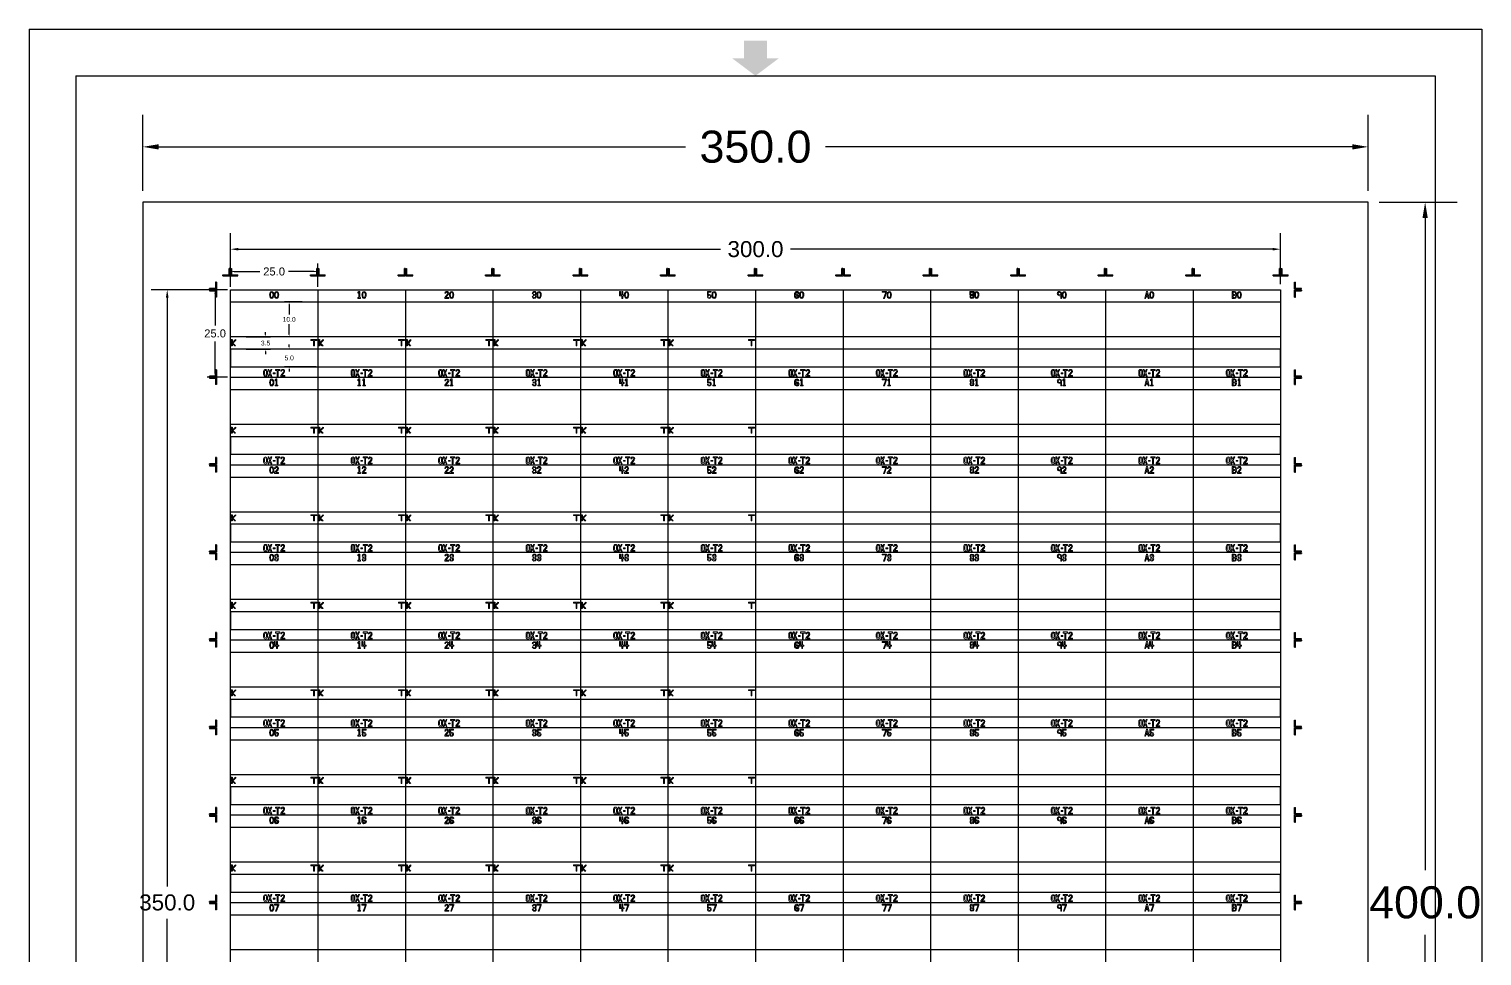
# Model space of a CAD drawing. Header units: millimetres. Extents: x -207 to 207, y -299 to 249.
# Drawn here: x -207.5 to 207.5, y -15.3 to 249.4 of the extents above; entities that cross this region are included whole.
import ezdxf

# ---------------------------------------------------------------- set-up
doc = ezdxf.new("R2010")
doc.units = ezdxf.units.MM
doc.header["$PDSIZE"] = 1
for name, color, linetype in [('border', 3, 'Continuous'), ('cut_mark', 10, 'Continuous'), ('Glass Substrate', 4, 'Continuous'), ('ITO', 5, 'Continuous'), ('ITO Dimensions', 7, 'Continuous'), ('Scribe lines', 8, 'Continuous')]:
    doc.layers.add(name, color=color, linetype=linetype)
doc.styles.add('Arial', font='arial.ttf')
doc.dimstyles.new('COPY_1_OF_STANDARD', dxfattribs={"dimscale": 0.3, "dimtxt": 2.286, "dimasz": 2.286, "dimexe": 2.286, "dimexo": 0.794, "dimgap": 1.143, "dimtad": 0, "dimtih": 1, "dimtoh": 1, "dimdec": 1, "dimzin": 0, "dimdsep": 46, "dimtxsty": 'Arial', "dimsah": 1, "dimcen": 0, "dimadec": 0, "dimazin": 0, "dimtfac": 1, "dimtdec": 4, "dimtofl": 0, "dimtmove": 0, "dimatfit": 3, "dimfxl": 1, "dimtfillclr": 256, "dimtolj": 1, "dimtzin": 0, "dimarcsym": 0})

# ---------------------------------------------------------------- blocks, each defined once
blk = doc.blocks.new('*D1')
at = {"layer": 'Defpoints', "color": 0, "transparency": 16777216}
for p in [(175, 200), (175, -200), (191.27, -200)]:
    blk.add_point(p, dxfattribs=at)
at = {"layer": 'ITO Dimensions', "color": 0, "linetype": 'ByBlock', "lineweight": -2, "transparency": 16777216}
for p, q in [((178.18, 200), (200.41, 200)), ((191.27, 195.43), (191.27, 9.24)), ((191.27, -195.43), (191.27, -9.24)), ((178.18, -200), (200.41, -200))]:
    blk.add_line(p, q, dxfattribs=at)
at = {"layer": 'ITO Dimensions', "color": 0, "transparency": 16777216}
for points in [[(192.03, 195.43), (190.5, 195.43), (191.27, 200)], [(190.5, -195.43), (192.03, -195.43), (191.27, -200)]]:
    blk.add_solid(points, dxfattribs=at)
at = {"layer": 'ITO Dimensions', "color": 0, "transparency": 16777216, "insert": (191.27, 0), "char_height": 9.144, "attachment_point": 5, "style": 'Arial'}
blk.add_mtext('\\A1;400.0', dxfattribs=at)
blk = doc.blocks.new('*D2')
at = {"layer": 'Defpoints', "color": 0, "transparency": 16777216}
for p in [(175, 215.78), (-175, 200), (175, 200)]:
    blk.add_point(p, dxfattribs=at)
at = {"layer": 'ITO Dimensions', "color": 0, "linetype": 'ByBlock', "lineweight": -2, "transparency": 16777216}
for p, q in [((-175, 203.18), (-175, 224.93)), ((175, 203.18), (175, 224.93)), ((-170.43, 215.78), (-19.96, 215.78)), ((170.43, 215.78), (19.96, 215.78))]:
    blk.add_line(p, q, dxfattribs=at)
at = {"layer": 'ITO Dimensions', "color": 0, "transparency": 16777216}
for points in [[(-170.43, 216.55), (-170.43, 215.02), (-175, 215.78)], [(170.43, 215.02), (170.43, 216.55), (175, 215.78)]]:
    blk.add_solid(points, dxfattribs=at)
at = {"layer": 'ITO Dimensions', "color": 0, "transparency": 16777216, "insert": (0, 215.78), "char_height": 9.144, "attachment_point": 5, "style": 'Arial'}
blk.add_mtext('\\A1;350.0', dxfattribs=at)
blk = doc.blocks.new('*D3')
at = {"layer": 'Defpoints', "color": 0, "transparency": 16777216}
for p in [(150, 186.56), (-150, 175), (150, 175)]:
    blk.add_point(p, dxfattribs=at)
at = {"layer": 'ITO Dimensions', "color": 0, "linetype": 'ByBlock', "lineweight": -2, "transparency": 16777216}
for p, q in [((-150, 176.59), (-150, 191.13)), ((150, 176.59), (150, 191.13)), ((-147.71, 186.56), (-9.98, 186.56)), ((147.71, 186.56), (9.98, 186.56))]:
    blk.add_line(p, q, dxfattribs=at)
at = {"layer": 'ITO Dimensions', "color": 0, "transparency": 16777216}
for points in [[(-147.71, 186.94), (-147.71, 186.18), (-150, 186.56)], [(147.71, 186.18), (147.71, 186.94), (150, 186.56)]]:
    blk.add_solid(points, dxfattribs=at)
at = {"layer": 'ITO Dimensions', "color": 0, "transparency": 16777216, "insert": (0, 186.56), "char_height": 4.572, "attachment_point": 5, "style": 'Arial'}
blk.add_mtext('\\A1;300.0', dxfattribs=at)
blk = doc.blocks.new('A$C7D01168D')
at = {"layer": 'cut_mark', "color": 5}
for p, q in [((0, 1), (0, 0.9)), ((0, 1), (1, 1)), ((0, 0.9), (0.9, 0.9)), ((0.9, 0.9), (0.9, 0)), ((1, 0), (0.9, 0)), ((1, 0), (0.9, 0)), ((1, 0), (1, 1)), ((1.1, 0), (1.1, 1)), ((1.1, 1), (2.1, 1)), ((1.1, 0), (1.2, 0)), ((1.2, 0.9), (2.1, 0.9)), ((1.2, 0), (1.2, 0.9)), ((2.1, 1), (2.1, 0.9))]:
    blk.add_line(p, q, dxfattribs=at)
blk = doc.blocks.new('*D4')
at = {"layer": 'Defpoints', "color": 0, "transparency": 16777216}
for p in [(-150, 175), (-168.03, -175), (-150, -175)]:
    blk.add_point(p, dxfattribs=at)
at = {"layer": 'ITO Dimensions', "color": 0, "linetype": 'ByBlock', "lineweight": -2, "transparency": 16777216}
for p, q in [((-151.59, 175), (-172.6, 175)), ((-168.03, 172.71), (-168.03, 4.62)), ((-168.03, -172.71), (-168.03, -4.62)), ((-151.59, -175), (-172.6, -175))]:
    blk.add_line(p, q, dxfattribs=at)
at = {"layer": 'ITO Dimensions', "color": 0, "transparency": 16777216}
for points in [[(-167.65, 172.71), (-168.41, 172.71), (-168.03, 175)], [(-168.41, -172.71), (-167.65, -172.71), (-168.03, -175)]]:
    blk.add_solid(points, dxfattribs=at)
at = {"layer": 'ITO Dimensions', "color": 0, "transparency": 16777216, "insert": (-168.03, 0), "char_height": 4.572, "attachment_point": 5, "style": 'Arial'}
blk.add_mtext('\\A1;350.0', dxfattribs=at)
blk = doc.blocks.new('*D5')
at = {"layer": 'Defpoints', "color": 0, "transparency": 16777216}
for p in [(-125, 180.18), (-150, 175), (-125, 175)]:
    blk.add_point(p, dxfattribs=at)
at = {"layer": 'ITO Dimensions', "color": 0, "linetype": 'ByBlock', "lineweight": -2, "transparency": 16777216}
for p, q in [((-150, 175.79), (-150, 182.47)), ((-148.86, 180.18), (-141.62, 180.18)), ((-126.14, 180.18), (-133.38, 180.18)), ((-125, 175.79), (-125, 182.47))]:
    blk.add_line(p, q, dxfattribs=at)
at = {"layer": 'ITO Dimensions', "color": 0, "transparency": 16777216}
for points in [[(-148.86, 180.37), (-148.86, 179.99), (-150, 180.18)], [(-126.14, 179.99), (-126.14, 180.37), (-125, 180.18)]]:
    blk.add_solid(points, dxfattribs=at)
at = {"layer": 'ITO Dimensions', "color": 0, "transparency": 16777216, "insert": (-137.5, 180.18), "char_height": 2.286, "attachment_point": 5, "style": 'Arial'}
blk.add_mtext('\\A1;25.0', dxfattribs=at)
blk = doc.blocks.new('*D6')
at = {"layer": 'Defpoints', "color": 0, "transparency": 16777216}
for p in [(-150, 175), (-154.36, 150), (-150, 150)]:
    blk.add_point(p, dxfattribs=at)
at = {"layer": 'ITO Dimensions', "color": 0, "linetype": 'ByBlock', "lineweight": -2, "transparency": 16777216}
for p, q in [((-150.79, 175), (-156.65, 175)), ((-154.36, 173.86), (-154.36, 164.81)), ((-154.36, 151.14), (-154.36, 160.19)), ((-150.79, 150), (-156.65, 150))]:
    blk.add_line(p, q, dxfattribs=at)
at = {"layer": 'ITO Dimensions', "color": 0, "transparency": 16777216}
for points in [[(-154.17, 173.86), (-154.55, 173.86), (-154.36, 175)], [(-154.55, 151.14), (-154.17, 151.14), (-154.36, 150)]]:
    blk.add_solid(points, dxfattribs=at)
at = {"layer": 'ITO Dimensions', "color": 0, "transparency": 16777216, "insert": (-154.36, 162.5), "char_height": 2.286, "attachment_point": 5, "style": 'Arial'}
blk.add_mtext('\\A1;25.0', dxfattribs=at)
blk = doc.blocks.new('*D7')
at = {"layer": 'Defpoints', "color": 0, "transparency": 16777216}
for p in [(-146, 161.5), (-146, 158), (-139.94, 158)]:
    blk.add_point(p, dxfattribs=at)
at = {"layer": 'ITO Dimensions', "color": 0, "linetype": 'ByBlock', "lineweight": -2, "transparency": 16777216}
for p, q in [((-139.94, 162.19), (-139.94, 162.87)), ((-145.52, 161.5), (-138.57, 161.5)), ((-145.52, 158), (-138.57, 158)), ((-139.94, 157.31), (-139.94, 156.63))]:
    blk.add_line(p, q, dxfattribs=at)
at = {"layer": 'ITO Dimensions', "color": 0, "transparency": 16777216}
for points in [[(-140.06, 162.19), (-139.83, 162.19), (-139.94, 161.5)], [(-139.83, 157.31), (-140.06, 157.31), (-139.94, 158)]]:
    blk.add_solid(points, dxfattribs=at)
at = {"layer": 'ITO Dimensions', "color": 0, "transparency": 16777216, "insert": (-139.94, 159.75), "char_height": 1.372, "attachment_point": 5, "style": 'Arial'}
blk.add_mtext('\\A1;3.5', dxfattribs=at)
blk = doc.blocks.new('*D8')
at = {"layer": 'Defpoints', "color": 0, "transparency": 16777216}
for p in [(-129, 158), (-133.2, 153), (-125, 153)]:
    blk.add_point(p, dxfattribs=at)
at = {"layer": 'ITO Dimensions', "color": 0, "linetype": 'ByBlock', "lineweight": -2, "transparency": 16777216}
for p, q in [((-129.48, 158), (-134.57, 158)), ((-133.2, 158.69), (-133.2, 159.37)), ((-125.48, 153), (-134.57, 153)), ((-133.2, 152.31), (-133.2, 151.63))]:
    blk.add_line(p, q, dxfattribs=at)
at = {"layer": 'ITO Dimensions', "color": 0, "transparency": 16777216}
for points in [[(-133.32, 158.69), (-133.09, 158.69), (-133.2, 158)], [(-133.09, 152.31), (-133.32, 152.31), (-133.2, 153)]]:
    blk.add_solid(points, dxfattribs=at)
at = {"layer": 'ITO Dimensions', "color": 0, "transparency": 16777216, "insert": (-133.2, 155.5), "char_height": 1.372, "attachment_point": 5, "style": 'Arial'}
blk.add_mtext('\\A1;5.0', dxfattribs=at)
blk = doc.blocks.new('*D9')
at = {"layer": 'Defpoints', "color": 0, "transparency": 16777216}
for p in [(-133.2, 171.5), (-129, 171.5), (-129, 161.5)]:
    blk.add_point(p, dxfattribs=at)
at = {"layer": 'ITO Dimensions', "color": 0, "linetype": 'ByBlock', "lineweight": -2, "transparency": 16777216}
for p, q in [((-129.48, 171.5), (-134.57, 171.5)), ((-133.2, 170.81), (-133.2, 167.89)), ((-133.2, 162.19), (-133.2, 165.11)), ((-129.48, 161.5), (-134.57, 161.5))]:
    blk.add_line(p, q, dxfattribs=at)
at = {"layer": 'ITO Dimensions', "color": 0, "transparency": 16777216}
for points in [[(-133.09, 170.81), (-133.32, 170.81), (-133.2, 171.5)], [(-133.32, 162.19), (-133.09, 162.19), (-133.2, 161.5)]]:
    blk.add_solid(points, dxfattribs=at)
at = {"layer": 'ITO Dimensions', "color": 0, "transparency": 16777216, "insert": (-133.2, 166.5), "char_height": 1.372, "attachment_point": 5, "style": 'Arial'}
blk.add_mtext('\\A1;10.0', dxfattribs=at)
blk = doc.blocks.new('*U13')
at = {"layer": 'ITO', "lineweight": 0}
for points in [[(-3.02, 0.45), (-3.02, -0.46, 1), (-1.9, -0.46), (-1.9, 0.45, 1), (-3.02, 0.45)], [(-2.74, 0.45), (-2.74, -0.4, 1), (-2.18, -0.4), (-2.18, 0.45, 1), (-2.74, 0.45)]]:
    blk.add_lwpolyline(points, format="xyb", close=True, dxfattribs=at)
for points in [[(-1.74, -0.98), (-1.32, 0.02), (-1.74, 1.02), (-1.46, 1.02), (-1.18, 0.35), (-0.9, 1.02), (-0.62, 1.02), (-1.04, 0.02), (-0.62, -0.98), (-0.9, -0.98), (-1.18, -0.31), (-1.46, -0.98), (-1.74, -0.98)], [(-1.74, 1.02), (-1.46, 1.02), (-1.18, 0.35), (-0.9, 1.02), (-0.62, 1.02), (-1.04, 0.02), (-0.62, -0.98), (-0.9, -0.98), (-1.18, -0.31), (-1.46, -0.98), (-1.74, -0.98), (-1.32, 0.02), (-1.74, 1.02)], [(0.4, 1.02), (1.65, 1.02), (1.65, 0.73), (1.15, 0.73), (1.15, -0.98), (0.9, -0.98), (0.9, 0.73), (0.4, 0.73), (0.4, 1.02)]]:
    blk.add_lwpolyline(points, close=True, dxfattribs=at)
at = {"layer": 'ITO', "linetype": 'Continuous', "lineweight": -2, "flags": 128}
blk.add_lwpolyline([(-0.23, 0.02), (0.27, 0.02), (0.27, -0.23), (-0.23, -0.23)], close=True, dxfattribs=at)
blk.add_lwpolyline([(1.9, 0.48, -1.385982), (2.89, 0.1), (2.22, -0.73), (3.02, -0.73), (3.02, -0.98), (1.9, -0.98), (1.9, -0.73), (2.7, 0.26, 1.359759), (2.15, 0.48), (1.9, 0.48)], format="xyb", dxfattribs=at)
blk = doc.blocks.new('*U14')
at = {"color": 0, "linetype": 'ByBlock', "lineweight": -2, "transparency": 16777216}
for p in [(0, 0), (25, 0), (50, 0), (75, 0), (100, 0), (125, 0), (150, 0), (175, 0), (200, 0), (225, 0), (250, 0), (275, 0), (0, -25), (25, -25), (50, -25), (75, -25), (100, -25), (125, -25), (150, -25), (175, -25), (200, -25), (225, -25), (250, -25), (275, -25), (0, -50), (25, -50), (50, -50), (75, -50), (100, -50), (125, -50), (150, -50), (175, -50), (200, -50), (225, -50), (250, -50), (275, -50), (0, -75), (25, -75), (50, -75), (75, -75), (100, -75), (125, -75), (150, -75), (175, -75), (200, -75), (225, -75), (250, -75), (275, -75), (0, -100), (25, -100), (50, -100), (75, -100), (100, -100), (125, -100), (150, -100), (175, -100), (200, -100), (225, -100), (250, -100), (275, -100), (0, -125), (25, -125), (50, -125), (75, -125), (100, -125), (125, -125), (150, -125), (175, -125), (200, -125), (225, -125), (250, -125), (275, -125), (0, -150), (25, -150), (50, -150), (75, -150), (100, -150), (125, -150), (150, -150), (175, -150), (200, -150), (225, -150), (250, -150), (275, -150), (0, -175), (25, -175), (50, -175), (75, -175), (100, -175), (125, -175), (150, -175), (175, -175), (200, -175), (225, -175), (250, -175), (275, -175), (0, -200), (25, -200), (50, -200), (75, -200), (100, -200), (125, -200), (150, -200), (175, -200), (200, -200), (225, -200), (250, -200), (275, -200), (0, -225), (25, -225), (50, -225), (75, -225), (100, -225), (125, -225), (150, -225), (175, -225), (200, -225), (225, -225), (250, -225), (275, -225), (0, -250), (25, -250), (50, -250), (75, -250), (100, -250), (125, -250), (150, -250), (175, -250), (200, -250), (225, -250), (250, -250), (275, -250), (0, -275), (25, -275), (50, -275), (75, -275), (100, -275), (125, -275), (150, -275), (175, -275), (200, -275), (225, -275), (250, -275), (275, -275), (0, -300), (25, -300), (50, -300), (75, -300), (100, -300), (125, -300), (150, -300), (175, -300), (200, -300), (225, -300), (250, -300), (275, -300), (0, -325), (25, -325), (50, -325), (75, -325), (100, -325), (125, -325), (150, -325), (175, -325), (200, -325), (225, -325), (250, -325), (275, -325)]:
    blk.add_blockref('*U13', p, dxfattribs=at)
blk = doc.blocks.new('*U15')
at = {"layer": 'ITO', "lineweight": -2, "flags": 128}
blk.add_lwpolyline([(-112.84, -1), (-112.84, -0.75), (-112.59, -0.75), (-112.59, 0.75), (-112.84, 0.5), (-112.84, 0.75), (-112.59, 1), (-112.34, 1), (-112.34, -0.75), (-112.09, -0.75), (-112.09, -1), (-112.84, -1)], dxfattribs=at)
at = {"layer": 'ITO', "linetype": 'Continuous', "lineweight": -2, "flags": 128}
for points in [[(-88.03, 0.46, -1.385982), (-87.03, 0.08), (-87.71, -0.75), (-86.91, -0.75), (-86.91, -1), (-88.03, -1), (-88.03, -0.75), (-87.23, 0.24, 1.359759), (-87.78, 0.46), (-88.03, 0.46)], [(-63.03, 0.44), (-62.78, 0.44, -2.30913), (-62.45, 0.12), (-62.78, 0.12), (-62.78, -0.13), (-62.47, -0.13, -2.406734), (-62.78, -0.44), (-63.03, -0.44, 1.585442), (-62.12, 0, 1.58587), (-63.03, 0.44)], [(-13.03, -0.44, 2.353753), (-12.45, 0.12), (-12.78, 0.12), (-12.78, 0.75), (-11.91, 0.75), (-11.91, 1), (-13.03, 1), (-13.03, -0.13), (-12.47, -0.13, -2.406734), (-12.78, -0.44), (-13.03, -0.44)]]:
    blk.add_lwpolyline(points, format="xyb", dxfattribs=at)
for points in [[(-38.09, 1), (-38.09, -0.25), (-37.47, -0.25), (-37.47, -1), (-37.22, -1), (-37.22, -0.25), (-36.84, -0.25), (-36.84, 0), (-37.22, 0), (-37.22, 1), (-37.47, 1), (-37.47, 0), (-37.84, 0), (-37.84, 1), (-38.09, 1)], [(111.91, -1), (112.41, 1), (112.66, 1), (113.16, -1), (112.91, -1), (112.78, -0.5), (112.28, -0.5), (112.16, -1), (111.91, -1)], [(112.34, -0.25), (112.53, 0.5), (112.72, -0.25), (112.34, -0.25)]]:
    blk.add_lwpolyline(points, dxfattribs=at)
at = {"layer": 'ITO', "flags": 128}
blk.add_lwpolyline([(13.09, 0.45), (12.85, 0.45, 0.986306), (12.22, 0.44), (12.22, 0.03, -3.989632), (11.97, -0.44), (11.97, 0.44, -0.986761)], format="xyb", close=True, dxfattribs=at)
at = {"layer": 'ITO', "lineweight": 0}
blk.add_lwpolyline([(36.91, 1), (38.16, 1), (38.16, 0.75), (37.53, -1), (37.28, -1), (37.91, 0.75), (36.91, 0.75)], close=True, dxfattribs=at)
for points in [[(62.53, 1, -0.707122), (62.88, 0, -2.828346), (62.18, 0, -0.707107), (62.53, 1, 0)], [(88.16, -1), (87.91, -1), (87.91, -0.12, -4.274293), (88.16, 0.37)], [(136.91, 1), (137.53, 1, -0.707142), (137.88, 0, -0.707072), (137.53, -1), (136.91, -1)], [(137.16, 0.75), (137.53, 0.75, -0.999915), (137.53, 0.13), (137.16, 0.13)], [(137.16, -0.12), (137.53, -0.12, -0.999915), (137.53, -0.75), (137.16, -0.75)]]:
    blk.add_lwpolyline(points, format="xyb", close=True, dxfattribs=at)
for centre, radius in [((62.53, 0.44), 0.313), ((87.53, 0.38), 0.375), ((62.53, -0.44), 0.312)]:
    blk.add_circle(centre, radius, dxfattribs=at)
at = {"layer": 'ITO'}
blk.add_circle((12.53, -0.44), 0.313, dxfattribs=at)
at = {"layer": 'ITO', "linetype": 'Continuous', "lineweight": -2}
for major_axis, ratio in [((0, 1), 0.625), ((0, 0.75), 0.5)]:
    blk.add_ellipse((-137.47, 0), major_axis=major_axis, ratio=ratio, dxfattribs=at)
blk = doc.blocks.new('*U16')
at = {"layer": 'ITO', "color": 0, "linetype": 'ByBlock', "lineweight": -2, "transparency": 16777216}
for p in [(0, 0), (0, -25), (0, -50), (0, -75), (0, -100), (0, -125), (0, -150), (0, -175), (0, -200), (0, -225), (0, -250), (0, -275), (0, -300), (0, -325)]:
    blk.add_blockref('*U15', p, dxfattribs=at)
blk = doc.blocks.new('*U17')
at = {"layer": 'ITO', "lineweight": -2, "flags": 128}
blk.add_lwpolyline([(-0.37, 136.5), (-0.37, 136.75), (-0.12, 136.75), (-0.12, 138.25), (-0.37, 138), (-0.37, 138.25), (-0.12, 138.5), (0.13, 138.5), (0.13, 136.75), (0.38, 136.75), (0.38, 136.5), (-0.37, 136.5)], dxfattribs=at)
at = {"layer": 'ITO', "linetype": 'Continuous', "lineweight": -2, "flags": 128}
for points in [[(-0.56, 112.96, -1.385982), (0.44, 112.58), (-0.24, 111.75), (0.56, 111.75), (0.56, 111.5), (-0.56, 111.5), (-0.56, 111.75), (0.24, 112.74, 1.359759), (-0.31, 112.96), (-0.56, 112.96)], [(-0.56, 87.94), (-0.31, 87.94, -2.30913), (0.02, 87.62), (-0.31, 87.62), (-0.31, 87.37), (0, 87.37, -2.406734), (-0.31, 87.06), (-0.56, 87.06, 1.585442), (0.35, 87.5, 1.58587), (-0.56, 87.94)], [(-0.56, 37.06, 2.353753), (0.02, 37.62), (-0.31, 37.62), (-0.31, 38.25), (0.56, 38.25), (0.56, 38.5), (-0.56, 38.5), (-0.56, 37.37), (0, 37.37, -2.406734), (-0.31, 37.06), (-0.56, 37.06)]]:
    blk.add_lwpolyline(points, format="xyb", dxfattribs=at)
for points in [[(-0.63, 63.5), (-0.63, 62.25), (0, 62.25), (0, 61.5), (0.25, 61.5), (0.25, 62.25), (0.62, 62.25), (0.62, 62.5), (0.25, 62.5), (0.25, 63.5), (0, 63.5), (0, 62.5), (-0.38, 62.5), (-0.38, 63.5), (-0.63, 63.5)], [(-0.62, -88.5), (-0.12, -86.5), (0.13, -86.5), (0.63, -88.5), (0.38, -88.5), (0.25, -88), (-0.25, -88), (-0.37, -88.5), (-0.62, -88.5)], [(-0.19, -87.75), (0, -87), (0.19, -87.75), (-0.19, -87.75)]]:
    blk.add_lwpolyline(points, dxfattribs=at)
at = {"layer": 'ITO', "flags": 128}
blk.add_lwpolyline([(0.56, 12.95), (0.31, 12.95, 0.986306), (-0.31, 12.94), (-0.31, 12.53, -3.989632), (-0.56, 12.06), (-0.56, 12.94, -0.986761)], format="xyb", close=True, dxfattribs=at)
at = {"layer": 'ITO', "lineweight": 0}
blk.add_lwpolyline([(-0.62, -11.5), (0.63, -11.5), (0.63, -11.75), (0, -13.5), (-0.25, -13.5), (0.38, -11.75), (-0.62, -11.75)], close=True, dxfattribs=at)
for points in [[(0, -36.5, -0.707122), (0.36, -37.5, -2.828346), (-0.35, -37.5, -0.707107), (0, -36.5, 0)], [(0.63, -63.5), (0.38, -63.5), (0.38, -62.62, -4.274293), (0.63, -62.13)], [(-0.62, -111.5), (0, -111.5, -0.707142), (0.35, -112.5, -0.707072), (0, -113.5), (-0.62, -113.5)], [(-0.37, -111.75), (0, -111.75, -1), (0, -112.38), (-0.37, -112.38)], [(-0.37, -112.63), (0, -112.63, -0.999915), (0, -113.25), (-0.37, -113.25)], [(-0.62, -163.5), (-0.62, -161.5), (-0.37, -161.5, -1), (-0.37, -163.5)], [(-0.37, -163.22), (-0.37, -161.75, -1), (-0.37, -163.25, -1)]]:
    blk.add_lwpolyline(points, format="xyb", close=True, dxfattribs=at)
at = {"layer": 'ITO', "lineweight": 0, "flags": 128}
blk.add_lwpolyline([(0.56, -137.06, 1), (-0.56, -137.06), (-0.56, -137.94, 1), (0.56, -137.94), (0.31, -137.94, -1), (-0.31, -137.94), (-0.31, -137.06, -1), (0.31, -137.06), (0.56, -137.06)], format="xyb", dxfattribs=at)
at = {"layer": 'ITO'}
blk.add_circle((0, 12.06), 0.313, dxfattribs=at)
at = {"layer": 'ITO', "lineweight": 0}
for centre, radius in [((0, -37.06), 0.313), ((0, -37.94), 0.312), ((0, -62.13), 0.375)]:
    blk.add_circle(centre, radius, dxfattribs=at)
at = {"layer": 'ITO', "linetype": 'Continuous', "lineweight": -2}
for major_axis, ratio in [((0, 1), 0.625), ((0, 0.75), 0.5)]:
    blk.add_ellipse((0, 162.5), major_axis=major_axis, ratio=ratio, dxfattribs=at)
blk = doc.blocks.new('*U18')
at = {"layer": 'ITO', "color": 0, "linetype": 'ByBlock', "lineweight": -2, "transparency": 16777216}
for p in [(0, 0), (25, 0), (50, 0), (75, 0), (100, 0), (125, 0), (150, 0), (175, 0), (200, 0), (225, 0), (250, 0), (275, 0)]:
    blk.add_blockref('*U17', p, dxfattribs=at)

msp = doc.modelspace()

# ---------------------------------------------------------------- linework, layer by layer
at = {"color": 7, "lineweight": 0}
for p, q in [((61.19, 174.5), (62.44, 174.5)), ((61.19, 173.5), (61.19, 174.5)), ((62.44, 174.5), (62.44, 173.5)), ((61.19, 174.25), (62.44, 174.25)), ((62.44, 173.62), (61.19, 173.62)), ((62.44, 173.37), (61.19, 173.37)), ((61.19, 172.75), (62.44, 172.75))]:
    msp.add_line(p, q, dxfattribs=at)
for centre, radius in [((61.19, 174.5), 0), ((61.81, 173.94), 0.562), ((61.81, 173.06), 0.563)]:
    msp.add_circle(centre, radius, dxfattribs=at)
at = {"layer": 'border'}
for p, q in [((-207.49, 249.42), (207.49, 249.42)), ((-207.49, 249.42), (-207.49, -298.92)), ((207.49, 249.42), (207.49, -298.92)), ((-194.16, 236.08), (-194.16, -285.58)), ((-194.16, 236.08), (194.16, 236.08)), ((194.16, 236.08), (194.16, -285.58))]:
    msp.add_line(p, q, dxfattribs=at)
for points in [[(-3.33, 246.08), (-3.33, 241.08), (3.33, 246.08), (3.33, 241.08)], [(-3.33, 241.08), (-6.67, 241.08), (3.33, 241.08), (6.67, 241.08)], [(-6.67, 241.08), (0, 236.08), (6.67, 241.08), (0, 236.08)]]:
    msp.add_solid(points, dxfattribs=at)
at = {"layer": 'Glass Substrate', "flags": 128}
msp.add_lwpolyline([(-175, -200), (175, -200), (175, 200), (-175, 200)], close=True, dxfattribs=at)
at = {"layer": 'ITO', "flags": 128}
for points in [[(-150, 171.5), (150, 171.5), (150, 161.5), (-150, 161.5)], [(-150, 153), (150, 153), (150, 158), (-150, 158)], [(-150, 146.5), (150, 146.5), (150, 136.5), (-150, 136.5)], [(-150, 128), (150, 128), (150, 133), (-150, 133)], [(-150, 121.5), (150, 121.5), (150, 111.5), (-150, 111.5)], [(-150, 103), (150, 103), (150, 108), (-150, 108)], [(-150, 96.5), (150, 96.5), (150, 86.5), (-150, 86.5)], [(-150, 78), (150, 78), (150, 83), (-150, 83)], [(-150, 71.5), (150, 71.5), (150, 61.5), (-150, 61.5)], [(-150, 53), (150, 53), (150, 58), (-150, 58)], [(-150, 46.5), (150, 46.5), (150, 36.5), (-150, 36.5)], [(-150, 28), (150, 28), (150, 33), (-150, 33)], [(-150, 21.5), (150, 21.5), (150, 11.5), (-150, 11.5)], [(-150, 3), (150, 3), (150, 8), (-150, 8)], [(-150, -3.5), (150, -3.5), (150, -13.5), (-150, -13.5)]]:
    msp.add_lwpolyline(points, close=True, dxfattribs=at)
for points in [[(-149.75, 160.75), (-149.5, 160.75), (-149.5, 159.75), (-148.5, 160.75), (-148.5, 160.5), (-149.25, 159.75), (-148.5, 159), (-148.75, 159), (-149.38, 159.63), (-149.5, 159.5), (-149.5, 159), (-149.75, 159), (-149.75, 160.75)], [(-124.75, 160.75), (-124.5, 160.75), (-124.5, 159.75), (-123.5, 160.75), (-123.5, 160.5), (-124.25, 159.75), (-123.5, 159), (-123.75, 159), (-124.38, 159.63), (-124.5, 159.5), (-124.5, 159), (-124.75, 159), (-124.75, 160.75)], [(-99.75, 160.75), (-99.5, 160.75), (-99.5, 159.75), (-98.5, 160.75), (-98.5, 160.5), (-99.25, 159.75), (-98.5, 159), (-98.75, 159), (-99.38, 159.63), (-99.5, 159.5), (-99.5, 159), (-99.75, 159), (-99.75, 160.75)], [(-74.75, 160.75), (-74.5, 160.75), (-74.5, 159.75), (-73.5, 160.75), (-73.5, 160.5), (-74.25, 159.75), (-73.5, 159), (-73.75, 159), (-74.38, 159.63), (-74.5, 159.5), (-74.5, 159), (-74.75, 159), (-74.75, 160.75)], [(-49.75, 160.75), (-49.5, 160.75), (-49.5, 159.75), (-48.5, 160.75), (-48.5, 160.5), (-49.25, 159.75), (-48.5, 159), (-48.75, 159), (-49.38, 159.63), (-49.5, 159.5), (-49.5, 159), (-49.75, 159), (-49.75, 160.75)], [(-24.75, 160.75), (-24.5, 160.75), (-24.5, 159.75), (-23.5, 160.75), (-23.5, 160.5), (-24.25, 159.75), (-23.5, 159), (-23.75, 159), (-24.38, 159.63), (-24.5, 159.5), (-24.5, 159), (-24.75, 159), (-24.75, 160.75)], [(-149.75, 135.75), (-149.5, 135.75), (-149.5, 134.75), (-148.5, 135.75), (-148.5, 135.5), (-149.25, 134.75), (-148.5, 134), (-148.75, 134), (-149.38, 134.63), (-149.5, 134.5), (-149.5, 134), (-149.75, 134), (-149.75, 135.75)], [(-124.75, 135.75), (-124.5, 135.75), (-124.5, 134.75), (-123.5, 135.75), (-123.5, 135.5), (-124.25, 134.75), (-123.5, 134), (-123.75, 134), (-124.38, 134.63), (-124.5, 134.5), (-124.5, 134), (-124.75, 134), (-124.75, 135.75)], [(-99.75, 135.75), (-99.5, 135.75), (-99.5, 134.75), (-98.5, 135.75), (-98.5, 135.5), (-99.25, 134.75), (-98.5, 134), (-98.75, 134), (-99.38, 134.63), (-99.5, 134.5), (-99.5, 134), (-99.75, 134), (-99.75, 135.75)], [(-74.75, 135.75), (-74.5, 135.75), (-74.5, 134.75), (-73.5, 135.75), (-73.5, 135.5), (-74.25, 134.75), (-73.5, 134), (-73.75, 134), (-74.38, 134.63), (-74.5, 134.5), (-74.5, 134), (-74.75, 134), (-74.75, 135.75)], [(-49.75, 135.75), (-49.5, 135.75), (-49.5, 134.75), (-48.5, 135.75), (-48.5, 135.5), (-49.25, 134.75), (-48.5, 134), (-48.75, 134), (-49.38, 134.63), (-49.5, 134.5), (-49.5, 134), (-49.75, 134), (-49.75, 135.75)], [(-24.75, 135.75), (-24.5, 135.75), (-24.5, 134.75), (-23.5, 135.75), (-23.5, 135.5), (-24.25, 134.75), (-23.5, 134), (-23.75, 134), (-24.38, 134.63), (-24.5, 134.5), (-24.5, 134), (-24.75, 134), (-24.75, 135.75)], [(-149.75, 110.75), (-149.5, 110.75), (-149.5, 109.75), (-148.5, 110.75), (-148.5, 110.5), (-149.25, 109.75), (-148.5, 109), (-148.75, 109), (-149.38, 109.63), (-149.5, 109.5), (-149.5, 109), (-149.75, 109), (-149.75, 110.75)], [(-124.75, 110.75), (-124.5, 110.75), (-124.5, 109.75), (-123.5, 110.75), (-123.5, 110.5), (-124.25, 109.75), (-123.5, 109), (-123.75, 109), (-124.38, 109.63), (-124.5, 109.5), (-124.5, 109), (-124.75, 109), (-124.75, 110.75)], [(-99.75, 110.75), (-99.5, 110.75), (-99.5, 109.75), (-98.5, 110.75), (-98.5, 110.5), (-99.25, 109.75), (-98.5, 109), (-98.75, 109), (-99.38, 109.63), (-99.5, 109.5), (-99.5, 109), (-99.75, 109), (-99.75, 110.75)], [(-74.75, 110.75), (-74.5, 110.75), (-74.5, 109.75), (-73.5, 110.75), (-73.5, 110.5), (-74.25, 109.75), (-73.5, 109), (-73.75, 109), (-74.38, 109.63), (-74.5, 109.5), (-74.5, 109), (-74.75, 109), (-74.75, 110.75)], [(-49.75, 110.75), (-49.5, 110.75), (-49.5, 109.75), (-48.5, 110.75), (-48.5, 110.5), (-49.25, 109.75), (-48.5, 109), (-48.75, 109), (-49.38, 109.63), (-49.5, 109.5), (-49.5, 109), (-49.75, 109), (-49.75, 110.75)], [(-24.75, 110.75), (-24.5, 110.75), (-24.5, 109.75), (-23.5, 110.75), (-23.5, 110.5), (-24.25, 109.75), (-23.5, 109), (-23.75, 109), (-24.38, 109.63), (-24.5, 109.5), (-24.5, 109), (-24.75, 109), (-24.75, 110.75)], [(-149.75, 85.75), (-149.5, 85.75), (-149.5, 84.75), (-148.5, 85.75), (-148.5, 85.5), (-149.25, 84.75), (-148.5, 84), (-148.75, 84), (-149.38, 84.63), (-149.5, 84.5), (-149.5, 84), (-149.75, 84), (-149.75, 85.75)], [(-124.75, 85.75), (-124.5, 85.75), (-124.5, 84.75), (-123.5, 85.75), (-123.5, 85.5), (-124.25, 84.75), (-123.5, 84), (-123.75, 84), (-124.38, 84.63), (-124.5, 84.5), (-124.5, 84), (-124.75, 84), (-124.75, 85.75)], [(-99.75, 85.75), (-99.5, 85.75), (-99.5, 84.75), (-98.5, 85.75), (-98.5, 85.5), (-99.25, 84.75), (-98.5, 84), (-98.75, 84), (-99.38, 84.63), (-99.5, 84.5), (-99.5, 84), (-99.75, 84), (-99.75, 85.75)], [(-74.75, 85.75), (-74.5, 85.75), (-74.5, 84.75), (-73.5, 85.75), (-73.5, 85.5), (-74.25, 84.75), (-73.5, 84), (-73.75, 84), (-74.38, 84.63), (-74.5, 84.5), (-74.5, 84), (-74.75, 84), (-74.75, 85.75)], [(-49.75, 85.75), (-49.5, 85.75), (-49.5, 84.75), (-48.5, 85.75), (-48.5, 85.5), (-49.25, 84.75), (-48.5, 84), (-48.75, 84), (-49.38, 84.63), (-49.5, 84.5), (-49.5, 84), (-49.75, 84), (-49.75, 85.75)], [(-24.75, 85.75), (-24.5, 85.75), (-24.5, 84.75), (-23.5, 85.75), (-23.5, 85.5), (-24.25, 84.75), (-23.5, 84), (-23.75, 84), (-24.38, 84.63), (-24.5, 84.5), (-24.5, 84), (-24.75, 84), (-24.75, 85.75)], [(-149.75, 60.75), (-149.5, 60.75), (-149.5, 59.75), (-148.5, 60.75), (-148.5, 60.5), (-149.25, 59.75), (-148.5, 59), (-148.75, 59), (-149.38, 59.63), (-149.5, 59.5), (-149.5, 59), (-149.75, 59), (-149.75, 60.75)], [(-124.75, 60.75), (-124.5, 60.75), (-124.5, 59.75), (-123.5, 60.75), (-123.5, 60.5), (-124.25, 59.75), (-123.5, 59), (-123.75, 59), (-124.38, 59.63), (-124.5, 59.5), (-124.5, 59), (-124.75, 59), (-124.75, 60.75)], [(-99.75, 60.75), (-99.5, 60.75), (-99.5, 59.75), (-98.5, 60.75), (-98.5, 60.5), (-99.25, 59.75), (-98.5, 59), (-98.75, 59), (-99.38, 59.63), (-99.5, 59.5), (-99.5, 59), (-99.75, 59), (-99.75, 60.75)], [(-74.75, 60.75), (-74.5, 60.75), (-74.5, 59.75), (-73.5, 60.75), (-73.5, 60.5), (-74.25, 59.75), (-73.5, 59), (-73.75, 59), (-74.38, 59.63), (-74.5, 59.5), (-74.5, 59), (-74.75, 59), (-74.75, 60.75)], [(-49.75, 60.75), (-49.5, 60.75), (-49.5, 59.75), (-48.5, 60.75), (-48.5, 60.5), (-49.25, 59.75), (-48.5, 59), (-48.75, 59), (-49.38, 59.63), (-49.5, 59.5), (-49.5, 59), (-49.75, 59), (-49.75, 60.75)], [(-24.75, 60.75), (-24.5, 60.75), (-24.5, 59.75), (-23.5, 60.75), (-23.5, 60.5), (-24.25, 59.75), (-23.5, 59), (-23.75, 59), (-24.38, 59.63), (-24.5, 59.5), (-24.5, 59), (-24.75, 59), (-24.75, 60.75)], [(-149.75, 35.75), (-149.5, 35.75), (-149.5, 34.75), (-148.5, 35.75), (-148.5, 35.5), (-149.25, 34.75), (-148.5, 34), (-148.75, 34), (-149.38, 34.63), (-149.5, 34.5), (-149.5, 34), (-149.75, 34), (-149.75, 35.75)], [(-124.75, 35.75), (-124.5, 35.75), (-124.5, 34.75), (-123.5, 35.75), (-123.5, 35.5), (-124.25, 34.75), (-123.5, 34), (-123.75, 34), (-124.38, 34.63), (-124.5, 34.5), (-124.5, 34), (-124.75, 34), (-124.75, 35.75)], [(-99.75, 35.75), (-99.5, 35.75), (-99.5, 34.75), (-98.5, 35.75), (-98.5, 35.5), (-99.25, 34.75), (-98.5, 34), (-98.75, 34), (-99.38, 34.63), (-99.5, 34.5), (-99.5, 34), (-99.75, 34), (-99.75, 35.75)], [(-74.75, 35.75), (-74.5, 35.75), (-74.5, 34.75), (-73.5, 35.75), (-73.5, 35.5), (-74.25, 34.75), (-73.5, 34), (-73.75, 34), (-74.38, 34.63), (-74.5, 34.5), (-74.5, 34), (-74.75, 34), (-74.75, 35.75)], [(-49.75, 35.75), (-49.5, 35.75), (-49.5, 34.75), (-48.5, 35.75), (-48.5, 35.5), (-49.25, 34.75), (-48.5, 34), (-48.75, 34), (-49.38, 34.63), (-49.5, 34.5), (-49.5, 34), (-49.75, 34), (-49.75, 35.75)], [(-24.75, 35.75), (-24.5, 35.75), (-24.5, 34.75), (-23.5, 35.75), (-23.5, 35.5), (-24.25, 34.75), (-23.5, 34), (-23.75, 34), (-24.38, 34.63), (-24.5, 34.5), (-24.5, 34), (-24.75, 34), (-24.75, 35.75)], [(-149.75, 10.75), (-149.5, 10.75), (-149.5, 9.75), (-148.5, 10.75), (-148.5, 10.5), (-149.25, 9.75), (-148.5, 9), (-148.75, 9), (-149.38, 9.62), (-149.5, 9.5), (-149.5, 9), (-149.75, 9), (-149.75, 10.75)], [(-124.75, 10.75), (-124.5, 10.75), (-124.5, 9.75), (-123.5, 10.75), (-123.5, 10.5), (-124.25, 9.75), (-123.5, 9), (-123.75, 9), (-124.38, 9.62), (-124.5, 9.5), (-124.5, 9), (-124.75, 9), (-124.75, 10.75)], [(-99.75, 10.75), (-99.5, 10.75), (-99.5, 9.75), (-98.5, 10.75), (-98.5, 10.5), (-99.25, 9.75), (-98.5, 9), (-98.75, 9), (-99.38, 9.62), (-99.5, 9.5), (-99.5, 9), (-99.75, 9), (-99.75, 10.75)], [(-74.75, 10.75), (-74.5, 10.75), (-74.5, 9.75), (-73.5, 10.75), (-73.5, 10.5), (-74.25, 9.75), (-73.5, 9), (-73.75, 9), (-74.38, 9.62), (-74.5, 9.5), (-74.5, 9), (-74.75, 9), (-74.75, 10.75)], [(-49.75, 10.75), (-49.5, 10.75), (-49.5, 9.75), (-48.5, 10.75), (-48.5, 10.5), (-49.25, 9.75), (-48.5, 9), (-48.75, 9), (-49.38, 9.62), (-49.5, 9.5), (-49.5, 9), (-49.75, 9), (-49.75, 10.75)], [(-24.75, 10.75), (-24.5, 10.75), (-24.5, 9.75), (-23.5, 10.75), (-23.5, 10.5), (-24.25, 9.75), (-23.5, 9), (-23.75, 9), (-24.38, 9.62), (-24.5, 9.5), (-24.5, 9), (-24.75, 9), (-24.75, 10.75)]]:
    msp.add_lwpolyline(points, dxfattribs=at)
at = {"layer": 'ITO', "linetype": 'Continuous', "lineweight": 0}
for points in [[(-125.25, 160.75, 0), (-127, 160.75, 0), (-127, 160.5, 0), (-126.25, 160.5, 0), (-126.25, 159, 0), (-126, 159, 0), (-126, 160.5, 0), (-125.25, 160.5, 0), (-125.25, 160.75, 0)], [(-100.25, 160.75, 0), (-102, 160.75, 0), (-102, 160.5, 0), (-101.25, 160.5, 0), (-101.25, 159, 0), (-101, 159, 0), (-101, 160.5, 0), (-100.25, 160.5, 0), (-100.25, 160.75, 0)], [(-75.25, 160.75, 0), (-77, 160.75, 0), (-77, 160.5, 0), (-76.25, 160.5, 0), (-76.25, 159, 0), (-76, 159, 0), (-76, 160.5, 0), (-75.25, 160.5, 0), (-75.25, 160.75, 0)], [(-50.25, 160.75, 0), (-52, 160.75, 0), (-52, 160.5, 0), (-51.25, 160.5, 0), (-51.25, 159, 0), (-51, 159, 0), (-51, 160.5, 0), (-50.25, 160.5, 0), (-50.25, 160.75, 0)], [(-25.25, 160.75, 0), (-27, 160.75, 0), (-27, 160.5, 0), (-26.25, 160.5, 0), (-26.25, 159, 0), (-26, 159, 0), (-26, 160.5, 0), (-25.25, 160.5, 0), (-25.25, 160.75, 0)], [(-0.25, 160.75, 0), (-2, 160.75, 0), (-2, 160.5, 0), (-1.25, 160.5, 0), (-1.25, 159, 0), (-1, 159, 0), (-1, 160.5, 0), (-0.25, 160.5, 0), (-0.25, 160.75, 0)], [(-125.25, 135.75, 0), (-127, 135.75, 0), (-127, 135.5, 0), (-126.25, 135.5, 0), (-126.25, 134, 0), (-126, 134, 0), (-126, 135.5, 0), (-125.25, 135.5, 0), (-125.25, 135.75, 0)], [(-100.25, 135.75, 0), (-102, 135.75, 0), (-102, 135.5, 0), (-101.25, 135.5, 0), (-101.25, 134, 0), (-101, 134, 0), (-101, 135.5, 0), (-100.25, 135.5, 0), (-100.25, 135.75, 0)], [(-75.25, 135.75, 0), (-77, 135.75, 0), (-77, 135.5, 0), (-76.25, 135.5, 0), (-76.25, 134, 0), (-76, 134, 0), (-76, 135.5, 0), (-75.25, 135.5, 0), (-75.25, 135.75, 0)], [(-50.25, 135.75, 0), (-52, 135.75, 0), (-52, 135.5, 0), (-51.25, 135.5, 0), (-51.25, 134, 0), (-51, 134, 0), (-51, 135.5, 0), (-50.25, 135.5, 0), (-50.25, 135.75, 0)], [(-25.25, 135.75, 0), (-27, 135.75, 0), (-27, 135.5, 0), (-26.25, 135.5, 0), (-26.25, 134, 0), (-26, 134, 0), (-26, 135.5, 0), (-25.25, 135.5, 0), (-25.25, 135.75, 0)], [(-0.25, 135.75, 0), (-2, 135.75, 0), (-2, 135.5, 0), (-1.25, 135.5, 0), (-1.25, 134, 0), (-1, 134, 0), (-1, 135.5, 0), (-0.25, 135.5, 0), (-0.25, 135.75, 0)], [(-125.25, 110.75, 0), (-127, 110.75, 0), (-127, 110.5, 0), (-126.25, 110.5, 0), (-126.25, 109, 0), (-126, 109, 0), (-126, 110.5, 0), (-125.25, 110.5, 0), (-125.25, 110.75, 0)], [(-100.25, 110.75, 0), (-102, 110.75, 0), (-102, 110.5, 0), (-101.25, 110.5, 0), (-101.25, 109, 0), (-101, 109, 0), (-101, 110.5, 0), (-100.25, 110.5, 0), (-100.25, 110.75, 0)], [(-75.25, 110.75, 0), (-77, 110.75, 0), (-77, 110.5, 0), (-76.25, 110.5, 0), (-76.25, 109, 0), (-76, 109, 0), (-76, 110.5, 0), (-75.25, 110.5, 0), (-75.25, 110.75, 0)], [(-50.25, 110.75, 0), (-52, 110.75, 0), (-52, 110.5, 0), (-51.25, 110.5, 0), (-51.25, 109, 0), (-51, 109, 0), (-51, 110.5, 0), (-50.25, 110.5, 0), (-50.25, 110.75, 0)], [(-25.25, 110.75, 0), (-27, 110.75, 0), (-27, 110.5, 0), (-26.25, 110.5, 0), (-26.25, 109, 0), (-26, 109, 0), (-26, 110.5, 0), (-25.25, 110.5, 0), (-25.25, 110.75, 0)], [(-0.25, 110.75, 0), (-2, 110.75, 0), (-2, 110.5, 0), (-1.25, 110.5, 0), (-1.25, 109, 0), (-1, 109, 0), (-1, 110.5, 0), (-0.25, 110.5, 0), (-0.25, 110.75, 0)], [(-125.25, 85.75, 0), (-127, 85.75, 0), (-127, 85.5, 0), (-126.25, 85.5, 0), (-126.25, 84, 0), (-126, 84, 0), (-126, 85.5, 0), (-125.25, 85.5, 0), (-125.25, 85.75, 0)], [(-100.25, 85.75, 0), (-102, 85.75, 0), (-102, 85.5, 0), (-101.25, 85.5, 0), (-101.25, 84, 0), (-101, 84, 0), (-101, 85.5, 0), (-100.25, 85.5, 0), (-100.25, 85.75, 0)], [(-75.25, 85.75, 0), (-77, 85.75, 0), (-77, 85.5, 0), (-76.25, 85.5, 0), (-76.25, 84, 0), (-76, 84, 0), (-76, 85.5, 0), (-75.25, 85.5, 0), (-75.25, 85.75, 0)], [(-50.25, 85.75, 0), (-52, 85.75, 0), (-52, 85.5, 0), (-51.25, 85.5, 0), (-51.25, 84, 0), (-51, 84, 0), (-51, 85.5, 0), (-50.25, 85.5, 0), (-50.25, 85.75, 0)], [(-25.25, 85.75, 0), (-27, 85.75, 0), (-27, 85.5, 0), (-26.25, 85.5, 0), (-26.25, 84, 0), (-26, 84, 0), (-26, 85.5, 0), (-25.25, 85.5, 0), (-25.25, 85.75, 0)], [(-0.25, 85.75, 0), (-2, 85.75, 0), (-2, 85.5, 0), (-1.25, 85.5, 0), (-1.25, 84, 0), (-1, 84, 0), (-1, 85.5, 0), (-0.25, 85.5, 0), (-0.25, 85.75, 0)], [(-125.25, 60.75, 0), (-127, 60.75, 0), (-127, 60.5, 0), (-126.25, 60.5, 0), (-126.25, 59, 0), (-126, 59, 0), (-126, 60.5, 0), (-125.25, 60.5, 0), (-125.25, 60.75, 0)], [(-100.25, 60.75, 0), (-102, 60.75, 0), (-102, 60.5, 0), (-101.25, 60.5, 0), (-101.25, 59, 0), (-101, 59, 0), (-101, 60.5, 0), (-100.25, 60.5, 0), (-100.25, 60.75, 0)], [(-75.25, 60.75, 0), (-77, 60.75, 0), (-77, 60.5, 0), (-76.25, 60.5, 0), (-76.25, 59, 0), (-76, 59, 0), (-76, 60.5, 0), (-75.25, 60.5, 0), (-75.25, 60.75, 0)], [(-50.25, 60.75, 0), (-52, 60.75, 0), (-52, 60.5, 0), (-51.25, 60.5, 0), (-51.25, 59, 0), (-51, 59, 0), (-51, 60.5, 0), (-50.25, 60.5, 0), (-50.25, 60.75, 0)], [(-25.25, 60.75, 0), (-27, 60.75, 0), (-27, 60.5, 0), (-26.25, 60.5, 0), (-26.25, 59, 0), (-26, 59, 0), (-26, 60.5, 0), (-25.25, 60.5, 0), (-25.25, 60.75, 0)], [(-0.25, 60.75, 0), (-2, 60.75, 0), (-2, 60.5, 0), (-1.25, 60.5, 0), (-1.25, 59, 0), (-1, 59, 0), (-1, 60.5, 0), (-0.25, 60.5, 0), (-0.25, 60.75, 0)], [(-125.25, 35.75, 0), (-127, 35.75, 0), (-127, 35.5, 0), (-126.25, 35.5, 0), (-126.25, 34, 0), (-126, 34, 0), (-126, 35.5, 0), (-125.25, 35.5, 0), (-125.25, 35.75, 0)], [(-100.25, 35.75, 0), (-102, 35.75, 0), (-102, 35.5, 0), (-101.25, 35.5, 0), (-101.25, 34, 0), (-101, 34, 0), (-101, 35.5, 0), (-100.25, 35.5, 0), (-100.25, 35.75, 0)], [(-75.25, 35.75, 0), (-77, 35.75, 0), (-77, 35.5, 0), (-76.25, 35.5, 0), (-76.25, 34, 0), (-76, 34, 0), (-76, 35.5, 0), (-75.25, 35.5, 0), (-75.25, 35.75, 0)], [(-50.25, 35.75, 0), (-52, 35.75, 0), (-52, 35.5, 0), (-51.25, 35.5, 0), (-51.25, 34, 0), (-51, 34, 0), (-51, 35.5, 0), (-50.25, 35.5, 0), (-50.25, 35.75, 0)], [(-25.25, 35.75, 0), (-27, 35.75, 0), (-27, 35.5, 0), (-26.25, 35.5, 0), (-26.25, 34, 0), (-26, 34, 0), (-26, 35.5, 0), (-25.25, 35.5, 0), (-25.25, 35.75, 0)], [(-0.25, 35.75, 0), (-2, 35.75, 0), (-2, 35.5, 0), (-1.25, 35.5, 0), (-1.25, 34, 0), (-1, 34, 0), (-1, 35.5, 0), (-0.25, 35.5, 0), (-0.25, 35.75, 0)], [(-125.25, 10.75, 0), (-127, 10.75, 0), (-127, 10.5, 0), (-126.25, 10.5, 0), (-126.25, 9, 0), (-126, 9, 0), (-126, 10.5, 0), (-125.25, 10.5, 0), (-125.25, 10.75, 0)], [(-100.25, 10.75, 0), (-102, 10.75, 0), (-102, 10.5, 0), (-101.25, 10.5, 0), (-101.25, 9, 0), (-101, 9, 0), (-101, 10.5, 0), (-100.25, 10.5, 0), (-100.25, 10.75, 0)], [(-75.25, 10.75, 0), (-77, 10.75, 0), (-77, 10.5, 0), (-76.25, 10.5, 0), (-76.25, 9, 0), (-76, 9, 0), (-76, 10.5, 0), (-75.25, 10.5, 0), (-75.25, 10.75, 0)], [(-50.25, 10.75, 0), (-52, 10.75, 0), (-52, 10.5, 0), (-51.25, 10.5, 0), (-51.25, 9, 0), (-51, 9, 0), (-51, 10.5, 0), (-50.25, 10.5, 0), (-50.25, 10.75, 0)], [(-25.25, 10.75, 0), (-27, 10.75, 0), (-27, 10.5, 0), (-26.25, 10.5, 0), (-26.25, 9, 0), (-26, 9, 0), (-26, 10.5, 0), (-25.25, 10.5, 0), (-25.25, 10.75, 0)], [(-0.25, 10.75, 0), (-2, 10.75, 0), (-2, 10.5, 0), (-1.25, 10.5, 0), (-1.25, 9, 0), (-1, 9, 0), (-1, 10.5, 0), (-0.25, 10.5, 0), (-0.25, 10.75, 0)]]:
    msp.add_polyline3d(points, dxfattribs=at)
at = {"layer": 'Scribe lines'}
for p, q in [((-125, 175), (-125, -175)), ((-100, 175), (-100, -175)), ((-75, 175), (-75, -175)), ((-50, 175), (-50, -175)), ((-25, 175), (-25, -175)), ((0, 175), (0, -175)), ((25, 175), (25, -175)), ((50, 175), (50, -175)), ((75, 175), (75, -175)), ((100, 175), (100, -175)), ((125, 175), (125, -175)), ((-150, 150), (150, 150)), ((-150, 125), (150, 125)), ((-150, 100), (150, 100)), ((-150, 75), (150, 75)), ((-150, 50), (150, 50)), ((-150, 25), (150, 25)), ((-150, 0), (150, 0))]:
    msp.add_line(p, q, dxfattribs=at)
at = {"layer": 'Scribe lines', "flags": 128}
msp.add_lwpolyline([(-150, 175), (150, 175), (150, -175), (-150, -175)], close=True, dxfattribs=at)

# ---------------------------------------------------------------- block references
at = {"color": 7, "lineweight": 0}
msp.add_blockref('*U14', (-137.5, 151.23), dxfattribs=at)
at = {"layer": 'cut_mark', "color": 1, "yscale": 2}
for p, xscale, rotation in [((-152.1, 181), -2, 180), ((-127.1, 181), -2, 180), ((-102.1, 181), -2, 180), ((-77.1, 181), -2, 180), ((-52.1, 181), -2, 180), ((-27.1, 181), -2, 180), ((-2.1, 181), -2, 180), ((22.9, 181), -2, 180), ((47.9, 181), -2, 180), ((72.9, 181), -2, 180), ((97.9, 181), -2, 180), ((122.9, 181), -2, 180), ((147.9, 181), -2, 180), ((-156, 177.1), 2, 270), ((-156, 177.1), 2, 270), ((156, 172.9), 2, 89.99999999999999), ((-156, 152.1), 2, 270), ((-156, 152.1), 2, 270), ((156, 147.9), 2, 89.99999999999999), ((-156, 127.1), 2, 270), ((-156, 127.1), 2, 270), ((156, 122.9), 2, 89.99999999999999), ((-156, 102.1), 2, 270), ((-156, 102.1), 2, 270), ((156, 97.9), 2, 89.99999999999999), ((-156, 77.1), 2, 270), ((-156, 77.1), 2, 270), ((156, 72.9), 2, 89.99999999999999), ((-156, 52.1), 2, 270), ((-156, 52.1), 2, 270), ((156, 47.9), 2, 89.99999999999999), ((-156, 27.1), 2, 270), ((-156, 27.1), 2, 270), ((156, 22.9), 2, 89.99999999999999), ((-156, 2.1), 2, 270), ((-156, 2.1), 2, 270), ((156, -2.1), 2, 89.99999999999999)]:
    msp.add_blockref('A$C7D01168D', p, dxfattribs=dict(at, xscale=xscale, rotation=rotation))
at = {"layer": 'ITO', "lineweight": 0}
for name, p in [('*U16', (-0.72, 173.5)), ('*U18', (-136.81, 11))]:
    msp.add_blockref(name, p, dxfattribs=at)

# ---------------------------------------------------------------- dimensions: what is measured, and where the dimension line sits
at = {"layer": 'ITO Dimensions'}
for base, p1, p2, override, picture, middle in [((175, 215.78), (-175, 200), (175, 200), {"dimscale": 2, "dimtxt": 4.572, "dimexe": 4.572, "dimexo": 1.588, "dimgap": 2.286, "dimtxsty": 'Arial'}, '*D2', (0, 215.78)), ((150, 186.56), (-150, 175), (150, 175), {"dimscale": 1, "dimtxt": 4.572, "dimexe": 4.572, "dimexo": 1.588, "dimgap": 2.286, "dimtxsty": 'Arial'}, '*D3', (0, 186.56)), ((-125, 180.18), (-150, 175), (-125, 175), {"dimscale": 0.5, "dimtxt": 4.572, "dimexe": 4.572, "dimexo": 1.588, "dimgap": 2.286, "dimtxsty": 'Arial'}, '*D5', (-137.5, 180.18))]:
    dim = msp.add_linear_dim(base=base, p1=p1, p2=p2, dimstyle='COPY_1_OF_STANDARD', override=override, dxfattribs=at)
    dim.commit()
    dim.dimension.update_dxf_attribs({"geometry": picture, "text_midpoint": middle})
for base, p1, p2, override, picture, middle in [((191.27, -200), (175, 200), (175, -200), {"dimscale": 2, "dimtxt": 4.572, "dimexe": 4.572, "dimexo": 1.588, "dimgap": 2.286, "dimtxsty": 'Arial'}, '*D1', (191.27, 0)), ((-168.03, -175), (-150, 175), (-150, -175), {"dimscale": 1, "dimtxt": 4.572, "dimexe": 4.572, "dimexo": 1.588, "dimgap": 2.286, "dimtxsty": 'Arial'}, '*D4', (-168.03, 0)), ((-154.36, 150), (-150, 175), (-150, 150), {"dimscale": 0.5, "dimtxt": 4.572, "dimexe": 4.572, "dimexo": 1.588, "dimgap": 2.286, "dimtxsty": 'Arial'}, '*D6', (-154.36, 162.5)), ((-133.2, 171.5), (-129, 161.5), (-129, 171.5), {"dimtxt": 4.572, "dimexe": 4.572, "dimexo": 1.588, "dimgap": 2.286, "dimtxsty": 'Arial'}, '*D9', (-133.2, 166.5)), ((-139.94, 158), (-146, 161.5), (-146, 158), {"dimtxt": 4.572, "dimexe": 4.572, "dimexo": 1.588, "dimgap": 2.286, "dimtxsty": 'Arial'}, '*D7', (-139.94, 159.75)), ((-133.2, 153), (-129, 158), (-125, 153), {"dimtxt": 4.572, "dimexe": 4.572, "dimexo": 1.588, "dimgap": 2.286, "dimtxsty": 'Arial'}, '*D8', (-133.2, 155.5))]:
    dim = msp.add_linear_dim(base=base, p1=p1, p2=p2, angle=90, dimstyle='COPY_1_OF_STANDARD', override=override, dxfattribs=at)
    dim.commit()
    dim.dimension.update_dxf_attribs({"geometry": picture, "text_midpoint": middle})

doc.saveas('drawing.dxf')
